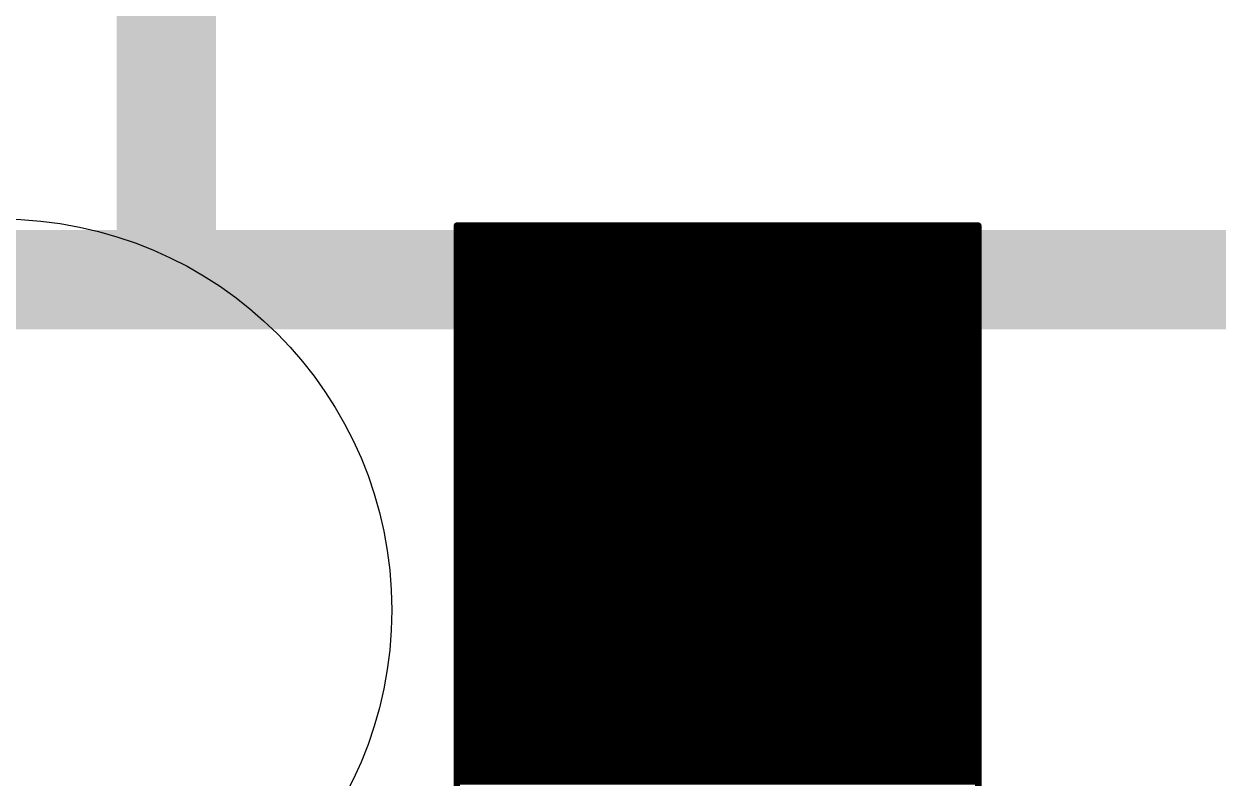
# Model space of a CAD drawing. Extents: x -15 to 70, y 0 to 100.
# Drawn here: x 37.882 to 39.714, y 60.195 to 61.353 of the extents above; entities that cross this region are included whole.
import ezdxf

# ---------------------------------------------------------------- set-up
doc = ezdxf.new("R2010")
doc.units = 0
for name, color, linetype in [('1', 12, 'CONTINUOUS'), ('16', 132, 'CONTINUOUS'), ('20', 31, 'CONTINUOUS'), ('25', 253, 'CONTINUOUS')]:
    doc.layers.add(name, color=color, linetype=linetype)

msp = doc.modelspace()

# ---------------------------------------------------------------- linework, layer by layer
at = {"layer": '1'}
for points, const_width in [([(38.546, 60.153), (38.546, 61.043)], 0.01), ([(38.546, 61.043), (39.346, 61.043)], 0.01), ([(38.546, 61.04), (39.346, 61.04)], 0.01), ([(39.346, 61.043), (39.346, 58.953)], 0.01), ([(38.546, 61.03), (39.346, 61.03)], 0.01), ([(38.546, 61.02), (39.346, 61.02)], 0.01), ([(39.37, 60.96), (45.765, 60.96)], 0.13), ([(38.546, 61.01), (39.346, 61.01)], 0.01), ([(38.546, 61), (39.346, 61)], 0.01), ([(38.546, 60.99), (39.346, 60.99)], 0.01), ([(38.546, 60.98), (39.346, 60.98)], 0.01), ([(38.546, 60.97), (39.346, 60.97)], 0.01), ([(38.546, 60.96), (39.346, 60.96)], 0.01), ([(38.546, 60.95), (39.346, 60.95)], 0.01), ([(38.546, 60.94), (39.346, 60.94)], 0.01), ([(38.546, 60.93), (39.346, 60.93)], 0.01), ([(38.546, 60.92), (39.346, 60.92)], 0.01), ([(38.546, 60.91), (39.346, 60.91)], 0.01), ([(38.546, 60.9), (39.346, 60.9)], 0.01), ([(38.546, 60.89), (39.346, 60.89)], 0.01), ([(38.546, 60.88), (39.346, 60.88)], 0.01), ([(38.546, 60.87), (39.346, 60.87)], 0.01), ([(38.546, 60.86), (39.346, 60.86)], 0.01), ([(38.546, 60.85), (39.346, 60.85)], 0.01), ([(38.546, 60.84), (39.346, 60.84)], 0.01), ([(38.546, 60.83), (39.346, 60.83)], 0.01), ([(38.546, 60.82), (39.346, 60.82)], 0.01), ([(38.546, 60.81), (39.346, 60.81)], 0.01), ([(38.546, 60.8), (39.346, 60.8)], 0.01), ([(38.546, 60.79), (39.346, 60.79)], 0.01), ([(38.546, 60.78), (39.346, 60.78)], 0.01), ([(38.546, 60.77), (39.346, 60.77)], 0.01), ([(38.546, 60.76), (39.346, 60.76)], 0.01), ([(38.546, 60.75), (39.346, 60.75)], 0.01), ([(38.546, 60.74), (39.346, 60.74)], 0.01), ([(38.546, 60.73), (39.346, 60.73)], 0.01), ([(38.546, 60.72), (39.346, 60.72)], 0.01), ([(38.546, 60.71), (39.346, 60.71)], 0.01), ([(38.546, 60.7), (39.346, 60.7)], 0.01), ([(38.546, 60.69), (39.346, 60.69)], 0.01), ([(38.546, 60.68), (39.346, 60.68)], 0.01), ([(38.546, 60.67), (39.346, 60.67)], 0.01), ([(38.546, 60.66), (39.346, 60.66)], 0.01), ([(38.546, 60.65), (39.346, 60.65)], 0.01), ([(38.546, 60.64), (39.346, 60.64)], 0.01), ([(38.546, 60.63), (39.346, 60.63)], 0.01), ([(38.546, 60.62), (39.346, 60.62)], 0.01), ([(38.546, 60.61), (39.346, 60.61)], 0.01), ([(38.546, 60.6), (39.346, 60.6)], 0.01), ([(38.546, 60.59), (39.346, 60.59)], 0.01), ([(38.546, 60.58), (39.346, 60.58)], 0.01), ([(38.546, 60.57), (39.346, 60.57)], 0.01), ([(38.546, 60.56), (39.346, 60.56)], 0.01), ([(38.546, 60.55), (39.346, 60.55)], 0.01), ([(38.546, 60.54), (39.346, 60.54)], 0.01), ([(38.546, 60.53), (39.346, 60.53)], 0.01), ([(38.546, 60.52), (39.346, 60.52)], 0.01), ([(38.546, 60.51), (39.346, 60.51)], 0.01), ([(38.546, 60.5), (39.346, 60.5)], 0.01), ([(38.546, 60.49), (39.346, 60.49)], 0.01), ([(38.546, 60.48), (39.346, 60.48)], 0.01), ([(38.546, 60.47), (39.346, 60.47)], 0.01), ([(38.546, 60.46), (39.346, 60.46)], 0.01), ([(38.546, 60.45), (39.346, 60.45)], 0.01), ([(38.546, 60.44), (39.346, 60.44)], 0.01), ([(38.546, 60.43), (39.346, 60.43)], 0.01), ([(38.546, 60.42), (39.346, 60.42)], 0.01), ([(38.546, 60.41), (39.346, 60.41)], 0.01), ([(38.546, 60.4), (39.346, 60.4)], 0.01), ([(38.546, 60.39), (39.346, 60.39)], 0.01), ([(38.546, 60.38), (39.346, 60.38)], 0.01), ([(38.546, 60.37), (39.346, 60.37)], 0.01), ([(38.546, 60.36), (39.346, 60.36)], 0.01), ([(38.546, 60.35), (39.346, 60.35)], 0.01), ([(38.546, 60.34), (39.346, 60.34)], 0.01), ([(38.546, 60.33), (39.346, 60.33)], 0.01), ([(38.546, 60.32), (39.346, 60.32)], 0.01), ([(38.546, 60.31), (39.346, 60.31)], 0.01), ([(38.546, 60.3), (39.346, 60.3)], 0.01), ([(38.546, 60.29), (39.346, 60.29)], 0.01), ([(38.546, 60.28), (39.346, 60.28)], 0.01), ([(38.546, 60.27), (39.346, 60.27)], 0.01), ([(38.546, 60.26), (39.346, 60.26)], 0.01), ([(38.546, 60.25), (39.346, 60.25)], 0.01), ([(38.546, 60.24), (39.346, 60.24)], 0.01), ([(38.546, 60.23), (39.346, 60.23)], 0.01), ([(38.546, 60.22), (39.346, 60.22)], 0.01), ([(38.546, 60.21), (39.346, 60.21)], 0.01), ([(38.546, 60.2), (39.346, 60.2)], 0.01), ([(38.546, 60.19), (39.346, 60.19)], 0.01)]:
    msp.add_lwpolyline(points, dxfattribs=dict(at, const_width=const_width))
for points, const_width in [([(38.5485, 61.043, 1), (38.5435, 61.043)], 0.005), ([(38.546, 61.0455, 1), (38.546, 61.0405)], 0.005), ([(38.546, 61.0425, 1), (38.546, 61.0375)], 0.005), ([(39.3485, 61.043, 1), (39.3435, 61.043)], 0.005), ([(39.346, 61.0405, 1), (39.346, 61.0455)], 0.005), ([(39.346, 61.0375, 1), (39.346, 61.0425)], 0.005), ([(38.546, 61.0325, 1), (38.546, 61.0275)], 0.005), ([(38.546, 61.0225, 1), (38.546, 61.0175)], 0.005), ([(39.37, 60.9925, 1), (39.37, 60.9275)], 0.065), ([(39.346, 61.0275, 1), (39.346, 61.0325)], 0.005), ([(39.346, 61.0175, 1), (39.346, 61.0225)], 0.005), ([(38.546, 61.0125, 1), (38.546, 61.0075)], 0.005), ([(38.546, 61.0025, 1), (38.546, 60.9975)], 0.005), ([(39.346, 61.0075, 1), (39.346, 61.0125)], 0.005), ([(39.346, 60.9975, 1), (39.346, 61.0025)], 0.005), ([(38.546, 60.9925, 1), (38.546, 60.9875)], 0.005), ([(38.546, 60.9825, 1), (38.546, 60.9775)], 0.005), ([(39.346, 60.9875, 1), (39.346, 60.9925)], 0.005), ([(39.346, 60.9775, 1), (39.346, 60.9825)], 0.005), ([(38.546, 60.9725, 1), (38.546, 60.9675)], 0.005), ([(39.346, 60.9675, 1), (39.346, 60.9725)], 0.005), ([(38.546, 60.9625, 1), (38.546, 60.9575)], 0.005), ([(38.546, 60.9525, 1), (38.546, 60.9475)], 0.005), ([(39.346, 60.9575, 1), (39.346, 60.9625)], 0.005), ([(39.346, 60.9475, 1), (39.346, 60.9525)], 0.005), ([(38.546, 60.9425, 1), (38.546, 60.9375)], 0.005), ([(38.546, 60.9325, 1), (38.546, 60.9275)], 0.005), ([(39.346, 60.9375, 1), (39.346, 60.9425)], 0.005), ([(39.346, 60.9275, 1), (39.346, 60.9325)], 0.005), ([(38.546, 60.9225, 1), (38.546, 60.9175)], 0.005), ([(38.546, 60.9125, 1), (38.546, 60.9075)], 0.005), ([(39.346, 60.9175, 1), (39.346, 60.9225)], 0.005), ([(39.346, 60.9075, 1), (39.346, 60.9125)], 0.005), ([(38.546, 60.9025, 1), (38.546, 60.8975)], 0.005), ([(38.546, 60.8925, 1), (38.546, 60.8875)], 0.005), ([(39.346, 60.8975, 1), (39.346, 60.9025)], 0.005), ([(39.346, 60.8875, 1), (39.346, 60.8925)], 0.005), ([(38.546, 60.8825, 1), (38.546, 60.8775)], 0.005), ([(38.546, 60.8725, 1), (38.546, 60.8675)], 0.005), ([(39.346, 60.8775, 1), (39.346, 60.8825)], 0.005), ([(39.346, 60.8675, 1), (39.346, 60.8725)], 0.005), ([(38.546, 60.8625, 1), (38.546, 60.8575)], 0.005), ([(39.346, 60.8575, 1), (39.346, 60.8625)], 0.005), ([(38.546, 60.8525, 1), (38.546, 60.8475)], 0.005), ([(38.546, 60.8425, 1), (38.546, 60.8375)], 0.005), ([(39.346, 60.8475, 1), (39.346, 60.8525)], 0.005), ([(39.346, 60.8375, 1), (39.346, 60.8425)], 0.005), ([(38.546, 60.8325, 1), (38.546, 60.8275)], 0.005), ([(38.546, 60.8225, 1), (38.546, 60.8175)], 0.005), ([(39.346, 60.8275, 1), (39.346, 60.8325)], 0.005), ([(39.346, 60.8175, 1), (39.346, 60.8225)], 0.005), ([(38.546, 60.8125, 1), (38.546, 60.8075)], 0.005), ([(38.546, 60.8025, 1), (38.546, 60.7975)], 0.005), ([(39.346, 60.8075, 1), (39.346, 60.8125)], 0.005), ([(39.346, 60.7975, 1), (39.346, 60.8025)], 0.005), ([(38.546, 60.7925, 1), (38.546, 60.7875)], 0.005), ([(38.546, 60.7825, 1), (38.546, 60.7775)], 0.005), ([(39.346, 60.7875, 1), (39.346, 60.7925)], 0.005), ([(39.346, 60.7775, 1), (39.346, 60.7825)], 0.005), ([(38.546, 60.7725, 1), (38.546, 60.7675)], 0.005), ([(38.546, 60.7625, 1), (38.546, 60.7575)], 0.005), ([(39.346, 60.7675, 1), (39.346, 60.7725)], 0.005), ([(39.346, 60.7575, 1), (39.346, 60.7625)], 0.005), ([(38.546, 60.7525, 1), (38.546, 60.7475)], 0.005), ([(39.346, 60.7475, 1), (39.346, 60.7525)], 0.005), ([(38.546, 60.7425, 1), (38.546, 60.7375)], 0.005), ([(38.546, 60.7325, 1), (38.546, 60.7275)], 0.005), ([(39.346, 60.7375, 1), (39.346, 60.7425)], 0.005), ([(39.346, 60.7275, 1), (39.346, 60.7325)], 0.005), ([(38.546, 60.7225, 1), (38.546, 60.7175)], 0.005), ([(38.546, 60.7125, 1), (38.546, 60.7075)], 0.005), ([(39.346, 60.7175, 1), (39.346, 60.7225)], 0.005), ([(39.346, 60.7075, 1), (39.346, 60.7125)], 0.005), ([(38.546, 60.7025, 1), (38.546, 60.6975)], 0.005), ([(38.546, 60.6925, 1), (38.546, 60.6875)], 0.005), ([(39.346, 60.6975, 1), (39.346, 60.7025)], 0.005), ([(39.346, 60.6875, 1), (39.346, 60.6925)], 0.005), ([(38.546, 60.6825, 1), (38.546, 60.6775)], 0.005), ([(38.546, 60.6725, 1), (38.546, 60.6675)], 0.005), ([(39.346, 60.6775, 1), (39.346, 60.6825)], 0.005), ([(39.346, 60.6675, 1), (39.346, 60.6725)], 0.005), ([(38.546, 60.6625, 1), (38.546, 60.6575)], 0.005), ([(38.546, 60.6525, 1), (38.546, 60.6475)], 0.005), ([(39.346, 60.6575, 1), (39.346, 60.6625)], 0.005), ([(39.346, 60.6475, 1), (39.346, 60.6525)], 0.005), ([(38.546, 60.6425, 1), (38.546, 60.6375)], 0.005), ([(39.346, 60.6375, 1), (39.346, 60.6425)], 0.005), ([(38.546, 60.6325, 1), (38.546, 60.6275)], 0.005), ([(38.546, 60.6225, 1), (38.546, 60.6175)], 0.005), ([(39.346, 60.6275, 1), (39.346, 60.6325)], 0.005), ([(39.346, 60.6175, 1), (39.346, 60.6225)], 0.005), ([(38.546, 60.6125, 1), (38.546, 60.6075)], 0.005), ([(38.546, 60.6025, 1), (38.546, 60.5975)], 0.005), ([(39.346, 60.6075, 1), (39.346, 60.6125)], 0.005), ([(39.346, 60.5975, 1), (39.346, 60.6025)], 0.005), ([(38.546, 60.5925, 1), (38.546, 60.5875)], 0.005), ([(38.546, 60.5825, 1), (38.546, 60.5775)], 0.005), ([(39.346, 60.5875, 1), (39.346, 60.5925)], 0.005), ([(39.346, 60.5775, 1), (39.346, 60.5825)], 0.005), ([(38.546, 60.5725, 1), (38.546, 60.5675)], 0.005), ([(38.546, 60.5625, 1), (38.546, 60.5575)], 0.005), ([(39.346, 60.5675, 1), (39.346, 60.5725)], 0.005), ([(39.346, 60.5575, 1), (39.346, 60.5625)], 0.005), ([(38.546, 60.5525, 1), (38.546, 60.5475)], 0.005), ([(38.546, 60.5425, 1), (38.546, 60.5375)], 0.005), ([(39.346, 60.5475, 1), (39.346, 60.5525)], 0.005), ([(39.346, 60.5375, 1), (39.346, 60.5425)], 0.005), ([(38.546, 60.5325, 1), (38.546, 60.5275)], 0.005), ([(39.346, 60.5275, 1), (39.346, 60.5325)], 0.005), ([(38.546, 60.5225, 1), (38.546, 60.5175)], 0.005), ([(38.546, 60.5125, 1), (38.546, 60.5075)], 0.005), ([(39.346, 60.5175, 1), (39.346, 60.5225)], 0.005), ([(39.346, 60.5075, 1), (39.346, 60.5125)], 0.005), ([(38.546, 60.5025, 1), (38.546, 60.4975)], 0.005), ([(38.546, 60.4925, 1), (38.546, 60.4875)], 0.005), ([(39.346, 60.4975, 1), (39.346, 60.5025)], 0.005), ([(39.346, 60.4875, 1), (39.346, 60.4925)], 0.005), ([(38.546, 60.4825, 1), (38.546, 60.4775)], 0.005), ([(38.546, 60.4725, 1), (38.546, 60.4675)], 0.005), ([(39.346, 60.4775, 1), (39.346, 60.4825)], 0.005), ([(39.346, 60.4675, 1), (39.346, 60.4725)], 0.005), ([(38.546, 60.4625, 1), (38.546, 60.4575)], 0.005), ([(38.546, 60.4525, 1), (38.546, 60.4475)], 0.005), ([(39.346, 60.4575, 1), (39.346, 60.4625)], 0.005), ([(39.346, 60.4475, 1), (39.346, 60.4525)], 0.005), ([(38.546, 60.4425, 1), (38.546, 60.4375)], 0.005), ([(38.546, 60.4325, 1), (38.546, 60.4275)], 0.005), ([(39.346, 60.4375, 1), (39.346, 60.4425)], 0.005), ([(39.346, 60.4275, 1), (39.346, 60.4325)], 0.005), ([(38.546, 60.4225, 1), (38.546, 60.4175)], 0.005), ([(39.346, 60.4175, 1), (39.346, 60.4225)], 0.005), ([(38.546, 60.4125, 1), (38.546, 60.4075)], 0.005), ([(38.546, 60.4025, 1), (38.546, 60.3975)], 0.005), ([(39.346, 60.4075, 1), (39.346, 60.4125)], 0.005), ([(39.346, 60.3975, 1), (39.346, 60.4025)], 0.005), ([(38.546, 60.3925, 1), (38.546, 60.3875)], 0.005), ([(38.546, 60.3825, 1), (38.546, 60.3775)], 0.005), ([(39.346, 60.3875, 1), (39.346, 60.3925)], 0.005), ([(39.346, 60.3775, 1), (39.346, 60.3825)], 0.005), ([(38.546, 60.3725, 1), (38.546, 60.3675)], 0.005), ([(38.546, 60.3625, 1), (38.546, 60.3575)], 0.005), ([(39.346, 60.3675, 1), (39.346, 60.3725)], 0.005), ([(39.346, 60.3575, 1), (39.346, 60.3625)], 0.005), ([(38.546, 60.3525, 1), (38.546, 60.3475)], 0.005), ([(38.546, 60.3425, 1), (38.546, 60.3375)], 0.005), ([(39.346, 60.3475, 1), (39.346, 60.3525)], 0.005), ([(39.346, 60.3375, 1), (39.346, 60.3425)], 0.005), ([(38.546, 60.3325, 1), (38.546, 60.3275)], 0.005), ([(38.546, 60.3225, 1), (38.546, 60.3175)], 0.005), ([(39.346, 60.3275, 1), (39.346, 60.3325)], 0.005), ([(39.346, 60.3175, 1), (39.346, 60.3225)], 0.005), ([(38.546, 60.3125, 1), (38.546, 60.3075)], 0.005), ([(39.346, 60.3075, 1), (39.346, 60.3125)], 0.005), ([(38.546, 60.3025, 1), (38.546, 60.2975)], 0.005), ([(38.546, 60.2925, 1), (38.546, 60.2875)], 0.005), ([(39.346, 60.2975, 1), (39.346, 60.3025)], 0.005), ([(39.346, 60.2875, 1), (39.346, 60.2925)], 0.005), ([(38.546, 60.2825, 1), (38.546, 60.2775)], 0.005), ([(38.546, 60.2725, 1), (38.546, 60.2675)], 0.005), ([(39.346, 60.2775, 1), (39.346, 60.2825)], 0.005), ([(39.346, 60.2675, 1), (39.346, 60.2725)], 0.005), ([(38.546, 60.2625, 1), (38.546, 60.2575)], 0.005), ([(38.546, 60.2525, 1), (38.546, 60.2475)], 0.005), ([(39.346, 60.2575, 1), (39.346, 60.2625)], 0.005), ([(39.346, 60.2475, 1), (39.346, 60.2525)], 0.005), ([(38.546, 60.2425, 1), (38.546, 60.2375)], 0.005), ([(38.546, 60.2325, 1), (38.546, 60.2275)], 0.005), ([(39.346, 60.2375, 1), (39.346, 60.2425)], 0.005), ([(39.346, 60.2275, 1), (39.346, 60.2325)], 0.005), ([(38.546, 60.2225, 1), (38.546, 60.2175)], 0.005), ([(38.546, 60.2125, 1), (38.546, 60.2075)], 0.005), ([(39.346, 60.2175, 1), (39.346, 60.2225)], 0.005), ([(39.346, 60.2075, 1), (39.346, 60.2125)], 0.005), ([(38.546, 60.2025, 1), (38.546, 60.1975)], 0.005), ([(39.346, 60.1975, 1), (39.346, 60.2025)], 0.005), ([(38.546, 60.1925, 1), (38.546, 60.1875)], 0.005), ([(39.346, 60.1875, 1), (39.346, 60.1925)], 0.005)]:
    msp.add_lwpolyline(points, format="xyb", dxfattribs=dict(at, const_width=const_width))
at = {"layer": '16', "const_width": 0.01}
for points in [[(38.546, 60.153), (38.546, 61.043)], [(38.546, 61.043), (39.346, 61.043)], [(38.546, 61.04), (39.346, 61.04)], [(39.346, 61.043), (39.346, 58.953)], [(38.546, 61.03), (39.346, 61.03)], [(38.546, 61.02), (39.346, 61.02)], [(38.546, 61.01), (39.346, 61.01)], [(38.546, 61), (39.346, 61)], [(38.546, 60.99), (39.346, 60.99)], [(38.546, 60.98), (39.346, 60.98)], [(38.546, 60.97), (39.346, 60.97)], [(38.546, 60.96), (39.346, 60.96)], [(38.546, 60.95), (39.346, 60.95)], [(38.546, 60.94), (39.346, 60.94)], [(38.546, 60.93), (39.346, 60.93)], [(38.546, 60.92), (39.346, 60.92)], [(38.546, 60.91), (39.346, 60.91)], [(38.546, 60.9), (39.346, 60.9)], [(38.546, 60.89), (39.346, 60.89)], [(38.546, 60.88), (39.346, 60.88)], [(38.546, 60.87), (39.346, 60.87)], [(38.546, 60.86), (39.346, 60.86)], [(38.546, 60.85), (39.346, 60.85)], [(38.546, 60.84), (39.346, 60.84)], [(38.546, 60.83), (39.346, 60.83)], [(38.546, 60.82), (39.346, 60.82)], [(38.546, 60.81), (39.346, 60.81)], [(38.546, 60.8), (39.346, 60.8)], [(38.546, 60.79), (39.346, 60.79)], [(38.546, 60.78), (39.346, 60.78)], [(38.546, 60.77), (39.346, 60.77)], [(38.546, 60.76), (39.346, 60.76)], [(38.546, 60.75), (39.346, 60.75)], [(38.546, 60.74), (39.346, 60.74)], [(38.546, 60.73), (39.346, 60.73)], [(38.546, 60.72), (39.346, 60.72)], [(38.546, 60.71), (39.346, 60.71)], [(38.546, 60.7), (39.346, 60.7)], [(38.546, 60.69), (39.346, 60.69)], [(38.546, 60.68), (39.346, 60.68)], [(38.546, 60.67), (39.346, 60.67)], [(38.546, 60.66), (39.346, 60.66)], [(38.546, 60.65), (39.346, 60.65)], [(38.546, 60.64), (39.346, 60.64)], [(38.546, 60.63), (39.346, 60.63)], [(38.546, 60.62), (39.346, 60.62)], [(38.546, 60.61), (39.346, 60.61)], [(38.546, 60.6), (39.346, 60.6)], [(38.546, 60.59), (39.346, 60.59)], [(38.546, 60.58), (39.346, 60.58)], [(38.546, 60.57), (39.346, 60.57)], [(38.546, 60.56), (39.346, 60.56)], [(38.546, 60.55), (39.346, 60.55)], [(38.546, 60.54), (39.346, 60.54)], [(38.546, 60.53), (39.346, 60.53)], [(38.546, 60.52), (39.346, 60.52)], [(38.546, 60.51), (39.346, 60.51)], [(38.546, 60.5), (39.346, 60.5)], [(38.546, 60.49), (39.346, 60.49)], [(38.546, 60.48), (39.346, 60.48)], [(38.546, 60.47), (39.346, 60.47)], [(38.546, 60.46), (39.346, 60.46)], [(38.546, 60.45), (39.346, 60.45)], [(38.546, 60.44), (39.346, 60.44)], [(38.546, 60.43), (39.346, 60.43)], [(38.546, 60.42), (39.346, 60.42)], [(38.546, 60.41), (39.346, 60.41)], [(38.546, 60.4), (39.346, 60.4)], [(38.546, 60.39), (39.346, 60.39)], [(38.546, 60.38), (39.346, 60.38)], [(38.546, 60.37), (39.346, 60.37)], [(38.546, 60.36), (39.346, 60.36)], [(38.546, 60.35), (39.346, 60.35)], [(38.546, 60.34), (39.346, 60.34)], [(38.546, 60.33), (39.346, 60.33)], [(38.546, 60.32), (39.346, 60.32)], [(38.546, 60.31), (39.346, 60.31)], [(38.546, 60.3), (39.346, 60.3)], [(38.546, 60.29), (39.346, 60.29)], [(38.546, 60.28), (39.346, 60.28)], [(38.546, 60.27), (39.346, 60.27)], [(38.546, 60.26), (39.346, 60.26)], [(38.546, 60.25), (39.346, 60.25)], [(38.546, 60.24), (39.346, 60.24)], [(38.546, 60.23), (39.346, 60.23)], [(38.546, 60.22), (39.346, 60.22)], [(38.546, 60.21), (39.346, 60.21)], [(38.546, 60.2), (39.346, 60.2)], [(38.546, 60.19), (39.346, 60.19)]]:
    msp.add_lwpolyline(points, dxfattribs=at)
at = {"layer": '16', "const_width": 0.005}
for points in [[(38.5485, 61.043, 1), (38.5435, 61.043)], [(38.546, 61.0455, 1), (38.546, 61.0405)], [(38.546, 61.0425, 1), (38.546, 61.0375)], [(39.3485, 61.043, 1), (39.3435, 61.043)], [(39.346, 61.0405, 1), (39.346, 61.0455)], [(39.346, 61.0375, 1), (39.346, 61.0425)], [(38.546, 61.0325, 1), (38.546, 61.0275)], [(38.546, 61.0225, 1), (38.546, 61.0175)], [(39.346, 61.0275, 1), (39.346, 61.0325)], [(39.346, 61.0175, 1), (39.346, 61.0225)], [(38.546, 61.0125, 1), (38.546, 61.0075)], [(38.546, 61.0025, 1), (38.546, 60.9975)], [(39.346, 61.0075, 1), (39.346, 61.0125)], [(39.346, 60.9975, 1), (39.346, 61.0025)], [(38.546, 60.9925, 1), (38.546, 60.9875)], [(38.546, 60.9825, 1), (38.546, 60.9775)], [(39.346, 60.9875, 1), (39.346, 60.9925)], [(39.346, 60.9775, 1), (39.346, 60.9825)], [(38.546, 60.9725, 1), (38.546, 60.9675)], [(39.346, 60.9675, 1), (39.346, 60.9725)], [(38.546, 60.9625, 1), (38.546, 60.9575)], [(38.546, 60.9525, 1), (38.546, 60.9475)], [(39.346, 60.9575, 1), (39.346, 60.9625)], [(39.346, 60.9475, 1), (39.346, 60.9525)], [(38.546, 60.9425, 1), (38.546, 60.9375)], [(38.546, 60.9325, 1), (38.546, 60.9275)], [(39.346, 60.9375, 1), (39.346, 60.9425)], [(39.346, 60.9275, 1), (39.346, 60.9325)], [(38.546, 60.9225, 1), (38.546, 60.9175)], [(38.546, 60.9125, 1), (38.546, 60.9075)], [(39.346, 60.9175, 1), (39.346, 60.9225)], [(39.346, 60.9075, 1), (39.346, 60.9125)], [(38.546, 60.9025, 1), (38.546, 60.8975)], [(38.546, 60.8925, 1), (38.546, 60.8875)], [(39.346, 60.8975, 1), (39.346, 60.9025)], [(39.346, 60.8875, 1), (39.346, 60.8925)], [(38.546, 60.8825, 1), (38.546, 60.8775)], [(38.546, 60.8725, 1), (38.546, 60.8675)], [(39.346, 60.8775, 1), (39.346, 60.8825)], [(39.346, 60.8675, 1), (39.346, 60.8725)], [(38.546, 60.8625, 1), (38.546, 60.8575)], [(39.346, 60.8575, 1), (39.346, 60.8625)], [(38.546, 60.8525, 1), (38.546, 60.8475)], [(38.546, 60.8425, 1), (38.546, 60.8375)], [(39.346, 60.8475, 1), (39.346, 60.8525)], [(39.346, 60.8375, 1), (39.346, 60.8425)], [(38.546, 60.8325, 1), (38.546, 60.8275)], [(38.546, 60.8225, 1), (38.546, 60.8175)], [(39.346, 60.8275, 1), (39.346, 60.8325)], [(39.346, 60.8175, 1), (39.346, 60.8225)], [(38.546, 60.8125, 1), (38.546, 60.8075)], [(38.546, 60.8025, 1), (38.546, 60.7975)], [(39.346, 60.8075, 1), (39.346, 60.8125)], [(39.346, 60.7975, 1), (39.346, 60.8025)], [(38.546, 60.7925, 1), (38.546, 60.7875)], [(38.546, 60.7825, 1), (38.546, 60.7775)], [(39.346, 60.7875, 1), (39.346, 60.7925)], [(39.346, 60.7775, 1), (39.346, 60.7825)], [(38.546, 60.7725, 1), (38.546, 60.7675)], [(38.546, 60.7625, 1), (38.546, 60.7575)], [(39.346, 60.7675, 1), (39.346, 60.7725)], [(39.346, 60.7575, 1), (39.346, 60.7625)], [(38.546, 60.7525, 1), (38.546, 60.7475)], [(39.346, 60.7475, 1), (39.346, 60.7525)], [(38.546, 60.7425, 1), (38.546, 60.7375)], [(38.546, 60.7325, 1), (38.546, 60.7275)], [(39.346, 60.7375, 1), (39.346, 60.7425)], [(39.346, 60.7275, 1), (39.346, 60.7325)], [(38.546, 60.7225, 1), (38.546, 60.7175)], [(38.546, 60.7125, 1), (38.546, 60.7075)], [(39.346, 60.7175, 1), (39.346, 60.7225)], [(39.346, 60.7075, 1), (39.346, 60.7125)], [(38.546, 60.7025, 1), (38.546, 60.6975)], [(38.546, 60.6925, 1), (38.546, 60.6875)], [(39.346, 60.6975, 1), (39.346, 60.7025)], [(39.346, 60.6875, 1), (39.346, 60.6925)], [(38.546, 60.6825, 1), (38.546, 60.6775)], [(38.546, 60.6725, 1), (38.546, 60.6675)], [(39.346, 60.6775, 1), (39.346, 60.6825)], [(39.346, 60.6675, 1), (39.346, 60.6725)], [(38.546, 60.6625, 1), (38.546, 60.6575)], [(38.546, 60.6525, 1), (38.546, 60.6475)], [(39.346, 60.6575, 1), (39.346, 60.6625)], [(39.346, 60.6475, 1), (39.346, 60.6525)], [(38.546, 60.6425, 1), (38.546, 60.6375)], [(39.346, 60.6375, 1), (39.346, 60.6425)], [(38.546, 60.6325, 1), (38.546, 60.6275)], [(38.546, 60.6225, 1), (38.546, 60.6175)], [(39.346, 60.6275, 1), (39.346, 60.6325)], [(39.346, 60.6175, 1), (39.346, 60.6225)], [(38.546, 60.6125, 1), (38.546, 60.6075)], [(38.546, 60.6025, 1), (38.546, 60.5975)], [(39.346, 60.6075, 1), (39.346, 60.6125)], [(39.346, 60.5975, 1), (39.346, 60.6025)], [(38.546, 60.5925, 1), (38.546, 60.5875)], [(38.546, 60.5825, 1), (38.546, 60.5775)], [(39.346, 60.5875, 1), (39.346, 60.5925)], [(39.346, 60.5775, 1), (39.346, 60.5825)], [(38.546, 60.5725, 1), (38.546, 60.5675)], [(38.546, 60.5625, 1), (38.546, 60.5575)], [(39.346, 60.5675, 1), (39.346, 60.5725)], [(39.346, 60.5575, 1), (39.346, 60.5625)], [(38.546, 60.5525, 1), (38.546, 60.5475)], [(38.546, 60.5425, 1), (38.546, 60.5375)], [(39.346, 60.5475, 1), (39.346, 60.5525)], [(39.346, 60.5375, 1), (39.346, 60.5425)], [(38.546, 60.5325, 1), (38.546, 60.5275)], [(39.346, 60.5275, 1), (39.346, 60.5325)], [(38.546, 60.5225, 1), (38.546, 60.5175)], [(38.546, 60.5125, 1), (38.546, 60.5075)], [(39.346, 60.5175, 1), (39.346, 60.5225)], [(39.346, 60.5075, 1), (39.346, 60.5125)], [(38.546, 60.5025, 1), (38.546, 60.4975)], [(38.546, 60.4925, 1), (38.546, 60.4875)], [(39.346, 60.4975, 1), (39.346, 60.5025)], [(39.346, 60.4875, 1), (39.346, 60.4925)], [(38.546, 60.4825, 1), (38.546, 60.4775)], [(38.546, 60.4725, 1), (38.546, 60.4675)], [(39.346, 60.4775, 1), (39.346, 60.4825)], [(39.346, 60.4675, 1), (39.346, 60.4725)], [(38.546, 60.4625, 1), (38.546, 60.4575)], [(38.546, 60.4525, 1), (38.546, 60.4475)], [(39.346, 60.4575, 1), (39.346, 60.4625)], [(39.346, 60.4475, 1), (39.346, 60.4525)], [(38.546, 60.4425, 1), (38.546, 60.4375)], [(38.546, 60.4325, 1), (38.546, 60.4275)], [(39.346, 60.4375, 1), (39.346, 60.4425)], [(39.346, 60.4275, 1), (39.346, 60.4325)], [(38.546, 60.4225, 1), (38.546, 60.4175)], [(39.346, 60.4175, 1), (39.346, 60.4225)], [(38.546, 60.4125, 1), (38.546, 60.4075)], [(38.546, 60.4025, 1), (38.546, 60.3975)], [(39.346, 60.4075, 1), (39.346, 60.4125)], [(39.346, 60.3975, 1), (39.346, 60.4025)], [(38.546, 60.3925, 1), (38.546, 60.3875)], [(38.546, 60.3825, 1), (38.546, 60.3775)], [(39.346, 60.3875, 1), (39.346, 60.3925)], [(39.346, 60.3775, 1), (39.346, 60.3825)], [(38.546, 60.3725, 1), (38.546, 60.3675)], [(38.546, 60.3625, 1), (38.546, 60.3575)], [(39.346, 60.3675, 1), (39.346, 60.3725)], [(39.346, 60.3575, 1), (39.346, 60.3625)], [(38.546, 60.3525, 1), (38.546, 60.3475)], [(38.546, 60.3425, 1), (38.546, 60.3375)], [(39.346, 60.3475, 1), (39.346, 60.3525)], [(39.346, 60.3375, 1), (39.346, 60.3425)], [(38.546, 60.3325, 1), (38.546, 60.3275)], [(38.546, 60.3225, 1), (38.546, 60.3175)], [(39.346, 60.3275, 1), (39.346, 60.3325)], [(39.346, 60.3175, 1), (39.346, 60.3225)], [(38.546, 60.3125, 1), (38.546, 60.3075)], [(39.346, 60.3075, 1), (39.346, 60.3125)], [(38.546, 60.3025, 1), (38.546, 60.2975)], [(38.546, 60.2925, 1), (38.546, 60.2875)], [(39.346, 60.2975, 1), (39.346, 60.3025)], [(39.346, 60.2875, 1), (39.346, 60.2925)], [(38.546, 60.2825, 1), (38.546, 60.2775)], [(38.546, 60.2725, 1), (38.546, 60.2675)], [(39.346, 60.2775, 1), (39.346, 60.2825)], [(39.346, 60.2675, 1), (39.346, 60.2725)], [(38.546, 60.2625, 1), (38.546, 60.2575)], [(38.546, 60.2525, 1), (38.546, 60.2475)], [(39.346, 60.2575, 1), (39.346, 60.2625)], [(39.346, 60.2475, 1), (39.346, 60.2525)], [(38.546, 60.2425, 1), (38.546, 60.2375)], [(38.546, 60.2325, 1), (38.546, 60.2275)], [(39.346, 60.2375, 1), (39.346, 60.2425)], [(39.346, 60.2275, 1), (39.346, 60.2325)], [(38.546, 60.2225, 1), (38.546, 60.2175)], [(38.546, 60.2125, 1), (38.546, 60.2075)], [(39.346, 60.2175, 1), (39.346, 60.2225)], [(39.346, 60.2075, 1), (39.346, 60.2125)], [(38.546, 60.2025, 1), (38.546, 60.1975)], [(39.346, 60.1975, 1), (39.346, 60.2025)], [(38.546, 60.1925, 1), (38.546, 60.1875)], [(39.346, 60.1875, 1), (39.346, 60.1925)]]:
    msp.add_lwpolyline(points, format="xyb", dxfattribs=at)
at = {"layer": '20'}
msp.add_circle((37.846, 60.453), 0.6, dxfattribs=at)
at = {"layer": '25', "const_width": 0.1524}
for points in [[(38.1, 60.96), (38.1, 67.818)], [(11.938, 60.96), (68.834, 60.96)], [(68.834, 60.96), (24.892, 60.96)]]:
    msp.add_lwpolyline(points, dxfattribs=at)
at = {"layer": '25', "const_width": 0.0762}
msp.add_lwpolyline([(38.0619, 60.96, 1), (38.1381, 60.96)], format="xyb", dxfattribs=at)

doc.saveas('drawing.dxf')
